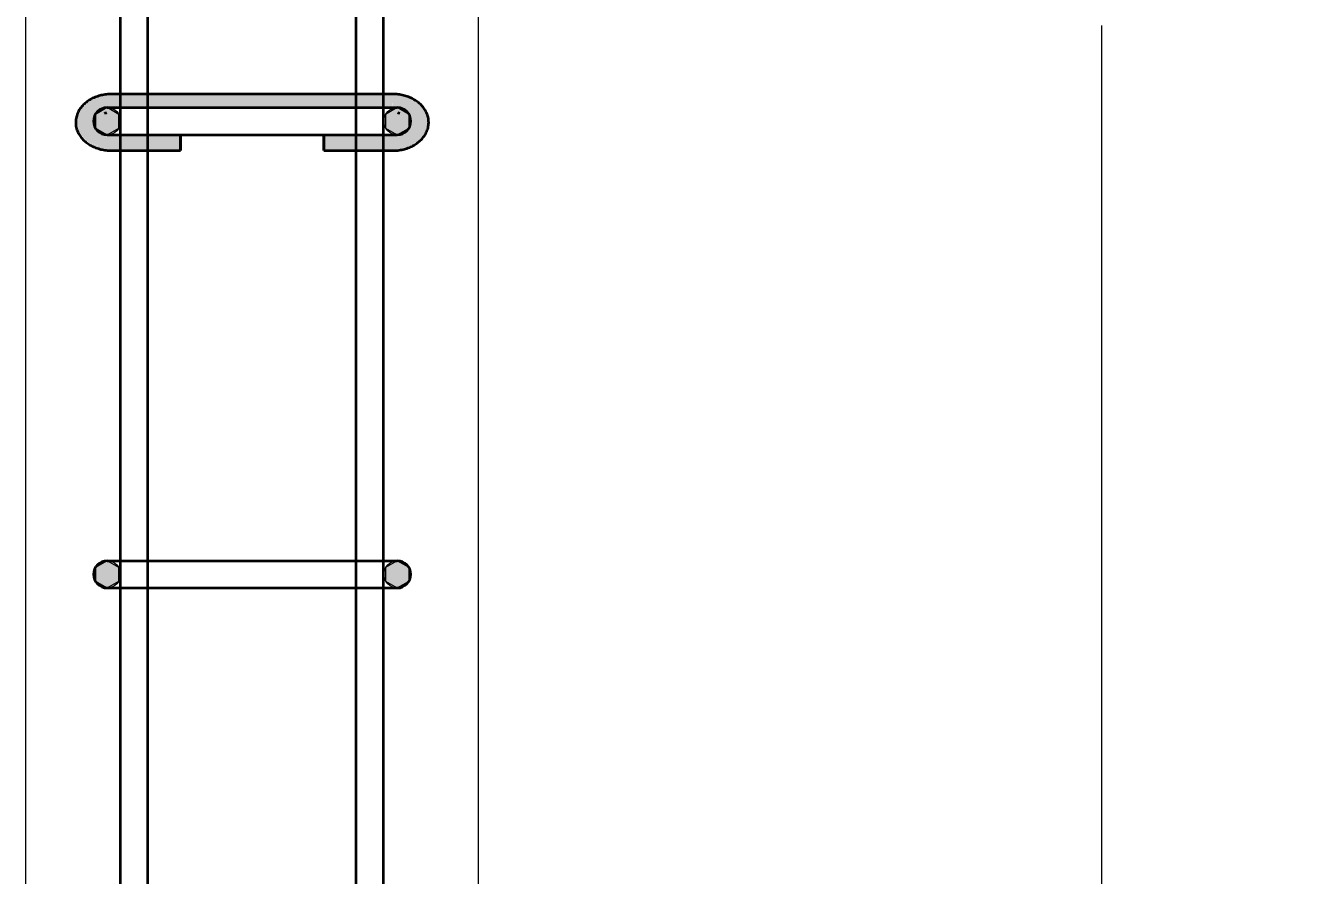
# Model space of a CAD drawing. Header units: millimetres. Extents: x 30199 to 68228, y -5153 to 33546.
# Drawn here: x 60876 to 61438, y -2433 to -2058 of the extents above; entities that cross this region are included whole.
import ezdxf

# ---------------------------------------------------------------- set-up
doc = ezdxf.new("R2010")
doc.units = ezdxf.units.MM
for name, color, linetype, lineweight in [('AA_Dim', 7, 'Continuous', 9), ('AA_Dim-25', 7, 'Continuous', 9), ('AA_Oformlenie', 7, 'Continuous', 9), ('AF_Stena_Опалубка', 253, 'Continuous', 20), ('KR_Armatura', 7, 'Continuous', 20), ('KR_Armatura_Tonkie', 7, 'Continuous', 20)]:
    doc.layers.add(name, color=color, linetype=linetype, lineweight=lineweight)
doc.styles.add('ISOCPEUR_1', font='isocpeur.TTF', dxfattribs={"width": 0.9, "height": 62.5})
doc.dimstyles.new('05_Округл_1мм__прозр__1', dxfattribs={"dimscale": 304.8, "dimtxt": 62.672186, "dimasz": 0.139436, "dimexe": 0.123031, "dimexo": 0.082021, "dimgap": 0.008202, "dimtad": 1, "dimdec": 0, "dimdsep": 46, "dimtxsty": 'ISOCPEUR_1', "dimblk1": 'OBLIQUE', "dimblk2": 'OBLIQUE', "dimsah": 1, "dimcen": 0.09, "dimdle": 0.123031, "dimazin": 0, "dimtfac": 1, "dimtdec": 4, "dimtix": 1, "dimtmove": 0, "dimatfit": 3, "dimfxl": 1, "dimtvp": 1, "dimtolj": 1, "dimtzin": 0, "dimlwd": 18, "dimlwe": 18, "dimarcsym": 2})

# ---------------------------------------------------------------- blocks, each defined once
blk = doc.blocks.new('261_Шпилька массив _НесАрм_РабПлоск_ - 8 А240-4151643-1-1 Армирование')
at = {"layer": 'KR_Armatura_Tonkie', "lineweight": 35}
for points in [[(-31386.9, -2111.81), (-31386.9, -2106), (-31390.58, -2105.8), (-31392.85, -2104.56), (-31393.91, -2103.41), (-31394.29, -2102.84), (-31394.97, -2100.45), (-31394.9, -2099.02), (-31394.5, -2097.67), (-31393.83, -2096.48), (-31392.57, -2095.22), (-31391.6, -2094.63), (-31390.58, -2094.2), (-31390.41, -2095.5), (-31389.03, -2095.24), (-31389.03, -2094), (-31386.9, -2094), (-31386.9, -2088.01), (-31392.96, -2088.95), (-31395.75, -2090.34), (-31399.39, -2093.42), (-31401.68, -2096.17), (-31402.9, -2100.49), (-31401.68, -2104.82), (-31398.21, -2108.49), (-31392.79, -2110.98), (-31388.46, -2111.59)], [(-31321.22, -2094), (-31263.06, -2094), (-31263.06, -2088.01), (-31386.9, -2088.15), (-31386.89, -2094), (-31353.03, -2094)], [(-31263.06, -2111.81), (-31256.94, -2110.95), (-31251.75, -2108.49), (-31248.28, -2104.82), (-31247.06, -2100.49), (-31248.28, -2096.17), (-31250.66, -2092.58), (-31255.55, -2089.46), (-31263.06, -2088.15), (-31263.02, -2094), (-31260.91, -2094.2), (-31260.91, -2095.25), (-31259.51, -2095.42), (-31259.35, -2094.2), (-31257.76, -2094.91), (-31256.13, -2096.45), (-31255.43, -2097.67), (-31255.06, -2098.81), (-31254.99, -2100.67), (-31255.19, -2101.73), (-31256.14, -2103.56), (-31256.92, -2104.44), (-31257.91, -2105.2), (-31259.35, -2105.8), (-31263.06, -2106.15), (-31263.06, -2110.98)], [(-31383.06, -2111.81), (-31356.6, -2111.81), (-31356.6, -2106), (-31386.9, -2106.15), (-31386.9, -2111.81)], [(-31263.06, -2111.81), (-31263.06, -2106), (-31293.36, -2106.15), (-31293.36, -2111.81), (-31267.06, -2111.81)], [(-31371.06, -2112.98), (-31356.6, -2112.84), (-31356.6, -2111.81), (-31386.9, -2111.81), (-31386.9, -2112.98), (-31371.65, -2112.98)], [(-31267.06, -2112.98), (-31263.06, -2112.84), (-31263.06, -2111.81), (-31293.36, -2111.81), (-31293.36, -2112.98), (-31270.79, -2112.98)]]:
    blk.add_hatch(color=256, dxfattribs=at).paths.add_polyline_path(points)
h = blk.add_hatch(color=256, dxfattribs=at)
h.paths.add_polyline_path([(-31386.9, -2112.98), (-31386.9, -2111.81), (-31393.02, -2110.95), (-31398.21, -2108.49), (-31398.91, -2108.15), (-31394.41, -2111.35), (-31392.96, -2112.04), (-31388.46, -2112.74)])
h.paths.add_polyline_path([(-31390.24, -2096.79), (-31389.03, -2096.42), (-31389.03, -2095.24), (-31390.38, -2095.71), (-31390.25, -2096.73)])
h = blk.add_hatch(color=256, dxfattribs=at)
h.paths.add_polyline_path([(-31263.06, -2112.98), (-31255.55, -2111.53), (-31250.66, -2108.41), (-31248.28, -2104.82), (-31251.75, -2108.49), (-31257.17, -2110.98), (-31263.06, -2111.81), (-31263.06, -2112.84)])
h.paths.add_polyline_path([(-31259.74, -2097.12), (-31259.71, -2095.47), (-31260.91, -2095.54), (-31260.91, -2096.68)])
for p, q in [((-31383.06, -2088.01), (-31386.9, -2088.01)), ((-31371.06, -2088.01), (-31383.06, -2088.01)), ((-31279.06, -2088.01), (-31371.06, -2088.01)), ((-31267.06, -2088.01), (-31279.06, -2088.01)), ((-31263.06, -2088.01), (-31267.06, -2088.01)), ((-31356.6, -2106.15), (-31356.6, -2111.81)), ((-31356.6, -2112.84), (-31356.6, -2106.15)), ((-31293.36, -2106.15), (-31293.36, -2112.84)), ((-31293.36, -2111.81), (-31293.36, -2106.15)), ((-31386.9, -2112.98), (-31383.06, -2112.98)), ((-31383.06, -2112.98), (-31371.06, -2112.98)), ((-31371.06, -2112.98), (-31356.6, -2112.98)), ((-31356.6, -2111.81), (-31356.6, -2112.98)), ((-31293.36, -2112.98), (-31293.36, -2111.81)), ((-31293.36, -2112.98), (-31279.06, -2112.98)), ((-31279.06, -2112.98), (-31267.06, -2112.98)), ((-31267.06, -2112.98), (-31263.06, -2112.98))]:
    blk.add_line(p, q, dxfattribs=at)
at = {"layer": 'KR_Armatura_Tonkie', "lineweight": 35, "flags": 128}
for points in [[(-31386.9, -2088.01), (-31387.49, -2088.02), (-31388.08, -2088.04), (-31388.67, -2088.09), (-31389.26, -2088.14), (-31389.85, -2088.22), (-31390.43, -2088.31), (-31391.01, -2088.42), (-31391.59, -2088.55), (-31392.15, -2088.69), (-31392.72, -2088.85), (-31393.27, -2089.02), (-31393.82, -2089.21), (-31394.36, -2089.42), (-31394.89, -2089.65), (-31395.42, -2089.89), (-31395.93, -2090.15), (-31396.43, -2090.42), (-31396.92, -2090.72), (-31397.4, -2091.02), (-31397.86, -2091.35), (-31398.31, -2091.69), (-31398.75, -2092.05), (-31399.17, -2092.42), (-31399.57, -2092.81), (-31399.96, -2093.22), (-31400.33, -2093.64), (-31400.67, -2094.08), (-31401, -2094.54), (-31401.31, -2095.01), (-31401.59, -2095.49), (-31401.85, -2095.99), (-31402.08, -2096.5), (-31402.28, -2097.03), (-31402.46, -2097.56), (-31402.61, -2098.1), (-31402.73, -2098.66), (-31402.82, -2099.21), (-31402.87, -2099.78), (-31402.9, -2100.34), (-31402.9, -2100.49)], [(-31247.06, -2100.49), (-31247.08, -2099.93), (-31247.13, -2099.37), (-31247.2, -2098.81), (-31247.32, -2098.25), (-31247.46, -2097.71), (-31247.63, -2097.17), (-31247.82, -2096.64), (-31248.05, -2096.13), (-31248.3, -2095.63), (-31248.58, -2095.14), (-31248.88, -2094.66), (-31249.2, -2094.21), (-31249.54, -2093.76), (-31249.9, -2093.33), (-31250.28, -2092.92), (-31250.68, -2092.53), (-31251.1, -2092.15), (-31251.53, -2091.79), (-31251.98, -2091.44), (-31252.44, -2091.11), (-31252.91, -2090.8), (-31253.4, -2090.5), (-31253.9, -2090.22), (-31254.4, -2089.96), (-31254.92, -2089.71), (-31255.45, -2089.48), (-31255.99, -2089.27), (-31256.54, -2089.07), (-31257.09, -2088.89), (-31257.65, -2088.73), (-31258.22, -2088.58), (-31258.79, -2088.45), (-31259.37, -2088.34), (-31259.95, -2088.24), (-31260.54, -2088.16), (-31261.13, -2088.1), (-31261.72, -2088.05), (-31262.31, -2088.02), (-31262.9, -2088.01), (-31263.06, -2088.01)], [(-31390.19, -2096.44), (-31389.85, -2096.36), (-31389.51, -2096.28), (-31389.16, -2096.21)], [(-31260.89, -2096.19), (-31260.54, -2096.26), (-31260.2, -2096.33), (-31259.86, -2096.42)], [(-31402.9, -2100.49), (-31402.88, -2101.06), (-31402.83, -2101.62), (-31402.76, -2102.18), (-31402.64, -2102.74), (-31402.5, -2103.28), (-31402.33, -2103.82), (-31402.14, -2104.35), (-31401.91, -2104.86), (-31401.66, -2105.36), (-31401.38, -2105.85), (-31401.09, -2106.33), (-31400.76, -2106.78), (-31400.42, -2107.23), (-31400.06, -2107.66), (-31399.68, -2108.07), (-31399.28, -2108.46), (-31398.86, -2108.84), (-31398.43, -2109.2), (-31397.98, -2109.55), (-31397.52, -2109.88), (-31397.05, -2110.19), (-31396.56, -2110.49), (-31396.06, -2110.77), (-31395.56, -2111.03), (-31395.04, -2111.28), (-31394.51, -2111.51), (-31393.97, -2111.72), (-31393.42, -2111.92), (-31392.87, -2112.1), (-31392.31, -2112.26), (-31391.74, -2112.41), (-31391.17, -2112.54), (-31390.59, -2112.65), (-31390.01, -2112.75), (-31389.42, -2112.83), (-31388.83, -2112.89), (-31388.24, -2112.94), (-31387.65, -2112.97), (-31387.06, -2112.98), (-31386.9, -2112.98)], [(-31263.06, -2112.98), (-31262.47, -2112.97), (-31261.88, -2112.95), (-31261.29, -2112.9), (-31260.7, -2112.85), (-31260.11, -2112.77), (-31259.53, -2112.68), (-31258.95, -2112.57), (-31258.37, -2112.44), (-31257.81, -2112.3), (-31257.24, -2112.14), (-31256.69, -2111.97), (-31256.14, -2111.78), (-31255.6, -2111.57), (-31255.07, -2111.34), (-31254.54, -2111.1), (-31254.03, -2110.84), (-31253.53, -2110.57), (-31253.04, -2110.27), (-31252.56, -2109.97), (-31252.1, -2109.64), (-31251.65, -2109.3), (-31251.21, -2108.94), (-31250.79, -2108.57), (-31250.39, -2108.18), (-31250, -2107.77), (-31249.64, -2107.35), (-31249.29, -2106.91), (-31248.96, -2106.45), (-31248.65, -2105.98), (-31248.37, -2105.5), (-31248.11, -2105), (-31247.88, -2104.49), (-31247.68, -2103.96), (-31247.5, -2103.43), (-31247.35, -2102.89), (-31247.23, -2102.33), (-31247.14, -2101.78), (-31247.09, -2101.21), (-31247.06, -2100.65), (-31247.06, -2100.49)]]:
    blk.add_lwpolyline(points, dxfattribs=at)
blk = doc.blocks.new('011_Прямоугольник обрыва _ЭлУзла_ - 011_Прямоугольник обрыва _ЭлУзла_-4150616-1-1 Армирование')
at = {"layer": 'AA_Oformlenie'}
blk.add_line((-30950.07, -2057.74), (-30950.07, -3423.65), dxfattribs=at)
blk = doc.blocks.new('DIMBLOCK76-1-1 Армирование')
at = {"layer": 'AA_Dim-25', "lineweight": 30}
for p, q in [((61538.06, 1100), (61516.81, 1121.25)), ((61538.06, 1100), (61559.31, 1078.75)), ((61538.06, -2900), (61516.81, -2878.75)), ((61538.06, -2900), (61559.31, -2921.25))]:
    blk.add_line(p, q, dxfattribs=at)
at = {"layer": 'AA_Dim-25', "lineweight": 18}
for p, q in [((61071.07, 1100), (61575.56, 1100)), ((61538.06, 1100), (61071.07, 1100)), ((61538.06, -2900), (61538.06, 1100)), ((61071.07, -2900), (61575.56, -2900)), ((61538.06, -2900), (61071.07, -2900))]:
    blk.add_line(p, q, dxfattribs=at)
at = {"layer": 'AA_Dim-25', "color": 0, "lineweight": 18, "insert": (61454.14, -1116.99), "char_height": 62.5, "width": 520.7704, "attachment_point": 1, "rotation": 90, "line_spacing_factor": 1.135194, "style": 'ISOCPEUR_1'}
blk.add_mtext('200х20=4000', dxfattribs=at)
blk = doc.blocks.new('_Oblique')
at = {"color": 0, "linetype": 'ByBlock', "lineweight": -2}
blk.add_line((-0.5, -0.5), (0.5, 0.5), dxfattribs=at)

msp = doc.modelspace()

# ---------------------------------------------------------------- hatches: boundary and pattern name
at = {"layer": 'KR_Armatura'}
h = msp.add_hatch(color=256, dxfattribs=at)
edge = h.paths.add_edge_path()
edge.add_arc((60911.946, -2099.9998), 6, 0, 360)
for points in [[(60911.946, -2105.9998), (60917.1421, -2102.9998), (60917.1421, -2096.9998), (60911.946, -2093.9998), (60906.7498, -2096.9998), (60906.7498, -2102.9998)], [(61040.0674, -2105.9998), (61045.2635, -2102.9998), (61045.2635, -2096.9998), (61040.0674, -2093.9998), (61034.8712, -2096.9998), (61034.8712, -2102.9998)], [(60911.946, -2305.9998), (60917.1421, -2302.9998), (60917.1421, -2296.9998), (60911.946, -2293.9998), (60906.7498, -2296.9998), (60906.7498, -2302.9998)], [(61040.0674, -2305.9998), (61045.2635, -2302.9998), (61045.2635, -2296.9998), (61040.0674, -2293.9998), (61034.8712, -2296.9998), (61034.8712, -2302.9998)]]:
    msp.add_hatch(color=256, dxfattribs=at).paths.add_polyline_path(points)
h = msp.add_hatch(color=256, dxfattribs=at)
edge = h.paths.add_edge_path()
edge.add_arc((61040.0674, -2099.9998), 6, 0, 360)
h = msp.add_hatch(color=256, dxfattribs=at)
edge = h.paths.add_edge_path()
edge.add_arc((60911.946, -2299.9998), 6, 0, 360)
h = msp.add_hatch(color=256, dxfattribs=at)
edge = h.paths.add_edge_path()
edge.add_arc((61040.0674, -2299.9998), 6, 0, 360)

# ---------------------------------------------------------------- linework, layer by layer
at = {"layer": 'AF_Stena_Опалубка'}
for p, q in [((60875.9112, 1330), (60875.9112, -2950)), ((61075.9112, -2950), (61075.9112, 1330))]:
    msp.add_line(p, q, dxfattribs=at)
at = {"layer": 'KR_Armatura'}
for p, q in [((60911.946, -2093.9998), (60906.7498, -2096.9998)), ((60906.7498, -2096.9998), (60906.7498, -2102.9998)), ((60917.1421, -2096.9998), (60911.946, -2093.9998)), ((60917.1421, -2102.9998), (60917.1421, -2096.9998)), ((61040.0674, -2093.9998), (61034.8712, -2096.9998)), ((61034.8712, -2096.9998), (61034.8712, -2102.9998)), ((61045.2635, -2096.9998), (61040.0674, -2093.9998)), ((61045.2635, -2102.9998), (61045.2635, -2096.9998)), ((60906.7498, -2102.9998), (60911.946, -2105.9998)), ((60911.946, -2105.9998), (60917.1421, -2102.9998)), ((61034.8712, -2102.9998), (61040.0674, -2105.9998)), ((61040.0674, -2105.9998), (61045.2635, -2102.9998)), ((60911.946, -2293.9998), (60906.7498, -2296.9998)), ((60917.1421, -2296.9998), (60911.946, -2293.9998)), ((61040.0674, -2293.9998), (61034.8712, -2296.9998)), ((61045.2635, -2296.9998), (61040.0674, -2293.9998)), ((60906.7498, -2296.9998), (60906.7498, -2302.9998)), ((60917.1421, -2302.9998), (60917.1421, -2296.9998)), ((61034.8712, -2296.9998), (61034.8712, -2302.9998)), ((61045.2635, -2302.9998), (61045.2635, -2296.9998)), ((60906.7498, -2302.9998), (60911.946, -2305.9998)), ((60911.946, -2305.9998), (60917.1421, -2302.9998)), ((61034.8712, -2302.9998), (61040.0674, -2305.9998)), ((61040.0674, -2305.9998), (61045.2635, -2302.9998))]:
    msp.add_line(p, q, dxfattribs=at)
for centre in [(60911.946, -2099.9998), (61040.0674, -2099.9998), (60911.946, -2299.9998), (61040.0674, -2299.9998)]:
    msp.add_circle(centre, 6, dxfattribs=at)
at = {"layer": 'KR_Armatura_Tonkie', "lineweight": 35}
for p, q in [((60917.9112, -2942), (60917.9112, 1322)), ((60929.9112, -2942), (60929.9112, 1322)), ((60929.9112, -2942), (60929.9112, 1322)), ((61021.9112, -2942), (61021.9112, 1322)), ((61021.9112, -2942), (61021.9112, 1322)), ((61033.9112, -2942), (61033.9112, 1322)), ((60917.9112, -2093.9998), (60917.9112, -1905.9998)), ((61033.9112, -2093.9998), (61033.9112, -1905.9998)), ((60911.946, -2093.9998), (60917.752, -2093.9998)), ((60917.752, -2093.9998), (60918.4088, -2093.9998)), ((60918.4088, -2093.9998), (60929.908, -2093.9998)), ((60929.946, -2093.9998), (60947.946, -2093.9998)), ((60947.946, -2093.9998), (61004.0674, -2093.9998)), ((61004.0674, -2093.9998), (61021.9204, -2093.9998)), ((61022.0674, -2093.9998), (61033.6046, -2093.9998)), ((61033.6046, -2093.9998), (61034.089, -2093.9998)), ((61034.089, -2093.9998), (61040.0674, -2093.9998)), ((60911.946, -2105.9998), (60917.752, -2105.9998)), ((60917.752, -2105.9998), (60918.4088, -2105.9998)), ((60917.9112, -2293.9998), (60917.9112, -2105.9998)), ((60918.4088, -2105.9998), (60929.908, -2105.9998)), ((60929.946, -2105.9998), (60947.946, -2105.9998)), ((60947.946, -2105.9998), (61004.0674, -2105.9998)), ((61004.0674, -2105.9998), (61021.9204, -2105.9998)), ((61022.0674, -2105.9998), (61033.6046, -2105.9998)), ((61033.6046, -2105.9998), (61034.089, -2105.9998)), ((61033.9112, -2293.9998), (61033.9112, -2105.9998)), ((61034.089, -2105.9998), (61040.0674, -2105.9998)), ((60911.946, -2293.9998), (60917.752, -2293.9998)), ((60917.752, -2293.9998), (60918.4088, -2293.9998)), ((60918.4088, -2293.9998), (60929.908, -2293.9998)), ((60929.946, -2293.9998), (60947.946, -2293.9998)), ((60947.946, -2293.9998), (61004.0674, -2293.9998)), ((61004.0674, -2293.9998), (61021.9204, -2293.9998)), ((61022.0674, -2293.9998), (61033.6046, -2293.9998)), ((61033.6046, -2293.9998), (61034.089, -2293.9998)), ((61034.089, -2293.9998), (61040.0674, -2293.9998)), ((60911.946, -2305.9998), (60917.752, -2305.9998)), ((60917.752, -2305.9998), (60918.4088, -2305.9998)), ((60917.9112, -2493.9998), (60917.9112, -2305.9998)), ((60918.4088, -2305.9998), (60929.908, -2305.9998)), ((60929.946, -2305.9998), (60947.946, -2305.9998)), ((60947.946, -2305.9998), (61004.0674, -2305.9998)), ((61004.0674, -2305.9998), (61021.9204, -2305.9998)), ((61022.0674, -2305.9998), (61033.6046, -2305.9998)), ((61033.6046, -2305.9998), (61034.089, -2305.9998)), ((61033.9112, -2493.9998), (61033.9112, -2305.9998)), ((61034.089, -2305.9998), (61040.0674, -2305.9998))]:
    msp.add_line(p, q, dxfattribs=at)
for centre, start, end in [((60911.946, -2099.9998), 90, 270), ((61040.0674, -2099.9998), 270, 90), ((60911.946, -2299.9998), 90, 270), ((61040.0674, -2299.9998), 270, 90)]:
    msp.add_arc(centre, 6, start, end, dxfattribs=at)

# ---------------------------------------------------------------- block references
at = {"layer": 'AA_Oformlenie'}
msp.add_blockref('011_Прямоугольник обрыва _ЭлУзла_ - 011_Прямоугольник обрыва _ЭлУзла_-4150616-1-1 Армирование', (92300.9728, 0), dxfattribs=at)
at = {"layer": 'KR_Armatura_Tonkie', "lineweight": 35}
msp.add_blockref('261_Шпилька массив _НесАрм_РабПлоск_ - 8 А240-4151643-1-1 Армирование', (92300.9728, 0), dxfattribs=at)

# ---------------------------------------------------------------- dimensions: what is measured, and where the dimension line sits
at = {"layer": 'AA_Dim', "lineweight": 18}
dim = msp.add_linear_dim(base=(61538.0632, 1100.0002), p1=(61046.0674, -2899.9998), p2=(61046.0674, 1100.0002), angle=90, dimstyle='05_Округл_1мм__прозр__1', override={"dimpost": '200х20=<>', "dimfxl": 4000}, dxfattribs=at)
dim.commit()
dim.dimension.update_dxf_attribs({"geometry": 'DIMBLOCK76-1-1 Армирование', "text_midpoint": (61504.3132, -899.9998)})

doc.saveas('drawing.dxf')
